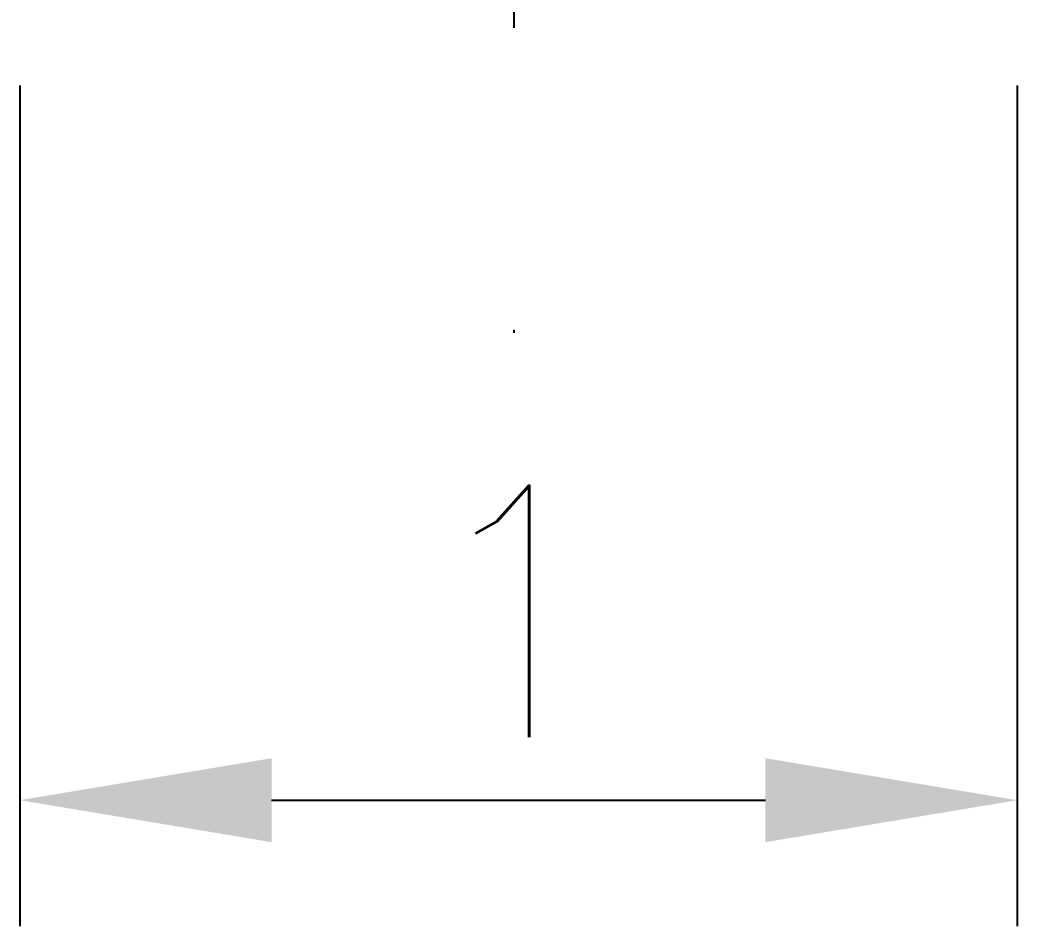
# Model space of a CAD drawing. Header units: millimetres. Extents: x 185 to 927, y 113 to 527.
# Drawn here: x 475.09 to 485, y 325.98 to 334.98 of the extents above; entities that cross this region are included whole.
import ezdxf

# ---------------------------------------------------------------- set-up
doc = ezdxf.new("R2010")
doc.units = ezdxf.units.MM
doc.linetypes.add('ACAD_ISO04W100', pattern=[30, 24, -3, 0, -3])
doc.layers.add('图层2', color=2, linetype='Continuous')
doc.styles.get("Standard").update_dxf_attribs({"font": 'txt', "bigfont": 'gbcbig.shx'})
doc.dimstyles.new('ISO-25', dxfattribs={"dimtxt": 2.5, "dimasz": 2.5, "dimexe": 1.25, "dimexo": 0.625, "dimtad": 1, "dimtxsty": 'Standard', "dimcen": 2.5, "dimadec": 0, "dimazin": 0, "dimtfac": 1, "dimtmove": 0, "dimatfit": 3, "dimfxl": 1, "dimarcsym": 0})

# ---------------------------------------------------------------- blocks, each defined once
blk = doc.blocks.new('*D63')
at = {"layer": 'Defpoints', "color": 0}
for p in [(475.0924, 334.9509), (485, 334.9509), (485, 327.2265)]:
    blk.add_point(p, dxfattribs=at)
at = {"layer": '图层2', "color": 0, "lineweight": -2}
for p, q in [((475.0924, 334.3259), (475.0924, 325.9765)), ((485, 334.3259), (485, 325.9765)), ((477.5924, 327.2265), (482.5, 327.2265))]:
    blk.add_line(p, q, dxfattribs=at)
at = {"layer": '图层2', "color": 0}
for points in [[(477.5924, 327.6431), (477.5924, 326.8098), (475.0924, 327.2265)], [(482.5, 327.6431), (482.5, 326.8098), (485, 327.2265)]]:
    blk.add_solid(points, dxfattribs=at)
at = {"layer": '图层2', "color": 0, "insert": (480.0462, 329.1015), "char_height": 2.5, "attachment_point": 5}
blk.add_mtext('1', dxfattribs=at)

msp = doc.modelspace()

# ---------------------------------------------------------------- linework, layer by layer
at = {"linetype": 'ACAD_ISO04W100'}
msp.add_line((480, 388.9987), (480, 331.8696), dxfattribs=at)

# ---------------------------------------------------------------- dimensions: what is measured, and where the dimension line sits
at = {"layer": '图层2'}
dim = msp.add_linear_dim(base=(485, 327.2265), p1=(475.0924, 334.9509), p2=(485, 334.9509), text='1', dimstyle='ISO-25', dxfattribs=at)
dim.commit()
dim.dimension.update_dxf_attribs({"geometry": '*D63', "text_midpoint": (480.0462, 329.1015)})

doc.saveas('drawing.dxf')
